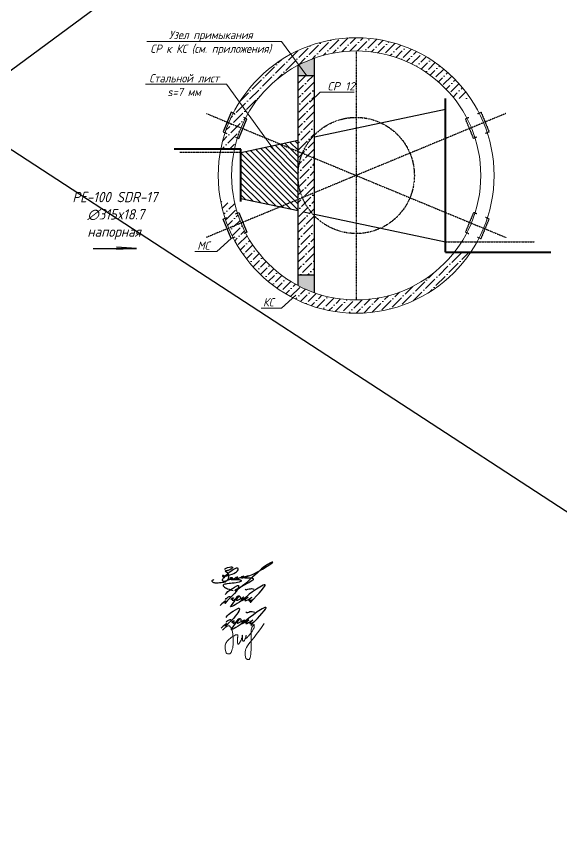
# Model space of a CAD drawing. Header units: millimetres. Extents: x 41097286 to 44249727, y 21258419 to 22595975.
# Drawn here: x 42641412 to 42707008, y 21807114 to 21906634 of the extents above; entities that cross this region are included whole.
import ezdxf
from ezdxf import colors
from ezdxf.entities.mleader import LeaderData, LeaderLine
from ezdxf.math import Vec2, Vec3

# ---------------------------------------------------------------- set-up
doc = ezdxf.new("R2010")
doc.units = ezdxf.units.MM
doc.linetypes.add('ACAD_ISO10W100', pattern=[18.5, 12, -3, 0.5, -3])
doc.linetypes.add('DASHED', pattern=[0.75, 0.5, -0.25])
doc.layers.add('ВК_К1_текст', color=34, linetype='Continuous')
doc.styles.add('note', font='isocpeur.ttf', dxfattribs={"width": 0.9, "oblique": 15})

# ---------------------------------------------------------------- blocks, each defined once
blk = doc.blocks.new('_None')
blk = doc.blocks.new('5')
at = {"color": 160, "lineweight": 9}
for points in [[(39.23, -189.08), (39.76, -188.41), (40.36, -187.75), (41.66, -186.81), (42.34, -186.4), (43.34, -185.76), (44.34, -185.16), (44.67, -185.03), (44.9, -185.04), (45.04, -185.15), (45.1, -185.32), (45.09, -185.58), (45.02, -185.86), (44.86, -186.29), (44.45, -187.02), (43.98, -187.68), (43.24, -188.58), (42.57, -189.39), (41.87, -190.09), (40.04, -191.87), (38.96, -193.07), (39.29, -192.63), (39.49, -192.28), (39.54, -192.07), (39.53, -191.95), (39.47, -191.93), (39.41, -191.94), (39.19, -192.04), (38.24, -192.76), (37.74, -193.14), (37.02, -193.85)], [(41.82, -191.26), (41.9, -191.01), (42.01, -190.89), (42.19, -190.73), (42.45, -190.62), (42.6, -190.56), (42.78, -190.55), (42.84, -190.58), (42.85, -190.64), (42.76, -190.73), (42.53, -190.92), (42.39, -191.03), (42.27, -191.24), (42.25, -191.4), (42.29, -191.55), (42.43, -191.58), (42.58, -191.57), (42.78, -191.49), (43.73, -191.03), (44.29, -190.72), (44.73, -190.47), (45.11, -189.89), (44.4, -190.66), (44.15, -191.16), (44.08, -191.37), (44.14, -191.52), (44.31, -191.59), (44.49, -191.57), (44.72, -191.48), (45.27, -191.2), (47.37, -190.1), (46.71, -190.79), (46.34, -191.29), (46.22, -191.59), (46.28, -191.75), (46.46, -191.75), (46.7, -191.64), (48.27, -190.85), (49.25, -190.15), (48.37, -190.92), (48.01, -191.31), (47.87, -191.64), (47.92, -191.76), (48.15, -191.8), (48.37, -191.73), (49.17, -191.35), (50.97, -190.29), (49.98, -191.13), (49.68, -191.48), (49.63, -191.73), (49.78, -191.86), (50.01, -191.81), (50.32, -191.69), (51.49, -191.2), (50.64, -191.82), (50.28, -192.18), (50.16, -192.37), (50.22, -192.48), (50.36, -192.47), (50.48, -192.38), (51.49, -191.2), (53.1, -189.55), (54.16, -188.46), (55.03, -187.41), (56, -186.15), (56.53, -185.47), (56.74, -185.12), (56.82, -184.86), (56.78, -184.77), (56.65, -184.73), (56.32, -184.77), (55.96, -184.89), (55.16, -185.31), (52.92, -186.63), (51.25, -187.88), (49.8, -188.97), (47.81, -190.6), (45.44, -192.38), (44.48, -193.01), (43.57, -193.59), (42.83, -194.01), (42.17, -194.3), (41.51, -194.54), (41.97, -193.88), (43.38, -191.8), (44.09, -190.6), (44.38, -190.05), (44.56, -189.85), (44.76, -189.74), (45.04, -189.65), (45.29, -189.63), (45.51, -189.71), (45.68, -189.88), (45.76, -190.12), (45.77, -190.4), (45.81, -190.55), (45.86, -190.69), (45.97, -190.87), (46.25, -190.99), (46.61, -191.04), (46.92, -191)], [(47.96, -186.69), (48.2, -186.89), (48.49, -186.92), (48.76, -186.88), (49.18, -186.72), (49.69, -186.53), (50.36, -186.48), (50.78, -186.45), (51.36, -186.62), (51.82, -186.75)], [(39.35, -191.18), (39.63, -190.79), (40.03, -190.49), (40.34, -190.27), (40.67, -190.11), (41, -190), (41.19, -190), (41.32, -190.12), (41.34, -190.26), (41.39, -190.56)]]:
    blk.add_lwpolyline(points, dxfattribs=at)
at = {"color": 160}
for points in [[(39.23, -189.08), (39.76, -188.41), (40.36, -187.75), (41.66, -186.81), (42.34, -186.4), (43.34, -185.76), (44.34, -185.16), (44.67, -185.03), (44.9, -185.04), (45.04, -185.15), (45.1, -185.32), (45.09, -185.58), (45.02, -185.86), (44.86, -186.29), (44.45, -187.02), (43.98, -187.68), (43.24, -188.58), (42.57, -189.39), (41.87, -190.09), (40.04, -191.87), (38.96, -193.07), (39.29, -192.63), (39.49, -192.28), (39.54, -192.07), (39.53, -191.95), (39.47, -191.93), (39.41, -191.94), (39.19, -192.04), (38.24, -192.76), (37.74, -193.14), (37.02, -193.85)], [(41.82, -191.26), (41.9, -191.01), (42.01, -190.89), (42.19, -190.73), (42.45, -190.62), (42.6, -190.56), (42.78, -190.55), (42.84, -190.58), (42.85, -190.64), (42.76, -190.73), (42.53, -190.92), (42.39, -191.03), (42.27, -191.24), (42.25, -191.4), (42.29, -191.55), (42.43, -191.58), (42.58, -191.57), (42.78, -191.49), (43.73, -191.03), (44.29, -190.72), (44.73, -190.47), (45.11, -189.89), (44.4, -190.66), (44.15, -191.16), (44.08, -191.37), (44.14, -191.52), (44.31, -191.59), (44.49, -191.57), (44.72, -191.48), (45.27, -191.2), (47.37, -190.1), (46.71, -190.79), (46.34, -191.29), (46.22, -191.59), (46.28, -191.75), (46.46, -191.75), (46.7, -191.64), (48.27, -190.85), (49.25, -190.15), (48.37, -190.92), (48.01, -191.31), (47.87, -191.64), (47.92, -191.76), (48.15, -191.8), (48.37, -191.73), (49.17, -191.35), (50.97, -190.29), (49.98, -191.13), (49.68, -191.48), (49.63, -191.73), (49.78, -191.86), (50.01, -191.81), (50.32, -191.69), (51.49, -191.2), (50.64, -191.82), (50.28, -192.18), (50.16, -192.37), (50.22, -192.48), (50.36, -192.47), (50.48, -192.38), (51.49, -191.2), (53.1, -189.55), (54.16, -188.46), (55.03, -187.41), (56, -186.15), (56.53, -185.47), (56.74, -185.12), (56.82, -184.86), (56.78, -184.77), (56.65, -184.73), (56.32, -184.77), (55.96, -184.89), (55.16, -185.31), (52.92, -186.63), (51.25, -187.88), (49.8, -188.97), (47.81, -190.6), (45.44, -192.38), (44.48, -193.01), (43.57, -193.59), (42.83, -194.01), (42.17, -194.3), (41.51, -194.54), (41.97, -193.88), (43.38, -191.8), (44.09, -190.6), (44.38, -190.05), (44.56, -189.85), (44.76, -189.74), (45.04, -189.65), (45.29, -189.63), (45.51, -189.71), (45.68, -189.88), (45.76, -190.12), (45.77, -190.4), (45.81, -190.55), (45.86, -190.69), (45.97, -190.87), (46.25, -190.99), (46.61, -191.04), (46.92, -191)], [(47.96, -186.69), (48.2, -186.89), (48.49, -186.92), (48.76, -186.88), (49.18, -186.72), (49.69, -186.53), (50.36, -186.48), (50.78, -186.45), (51.36, -186.62), (51.82, -186.75)], [(39.35, -191.18), (39.63, -190.79), (40.03, -190.49), (40.34, -190.27), (40.67, -190.11), (41, -190), (41.19, -190), (41.32, -190.12), (41.34, -190.26), (41.39, -190.56)]]:
    blk.add_lwpolyline(points, dxfattribs=at)
blk = doc.blocks.new('6')
at = {"color": 150, "lineweight": 9}
for points in [[(226.89, -190.1), (227.38, -189.81), (227.7, -189.66), (228.33, -189.46), (229.17, -189.28), (229.79, -189.18), (230.19, -189.16), (230.3, -189.19), (230.4, -189.23), (230.49, -189.29), (230.52, -189.36), (230.52, -189.43), (230.51, -189.52), (230.48, -189.6), (230.41, -189.72), (230.25, -189.87), (229.94, -190.1), (229.67, -190.24), (229.39, -190.4), (229.15, -190.53), (228.82, -190.66), (228.53, -190.75), (228.26, -190.81), (228, -190.86), (227.68, -190.93), (227.36, -191), (227.15, -191.04), (227.38, -191.16), (227.61, -191.33), (227.78, -191.45), (227.9, -191.55), (228.08, -191.75), (228.36, -192.1), (228.52, -192.38), (228.65, -192.78), (228.73, -193.32), (228.74, -193.65), (228.69, -194.01), (228.63, -194.31), (228.52, -194.66), (228.34, -194.95), (228.08, -195.33), (227.51, -195.79), (227.22, -195.99), (226.66, -196.15), (226.03, -196.27), (225.37, -196.34), (224.61, -196.39), (224.07, -196.45), (223.52, -196.47), (223.11, -196.46), (222.74, -196.45), (222.42, -196.39), (222.14, -196.3), (221.86, -196.2), (221.63, -196.06), (221.44, -195.9), (221.35, -195.7), (221.31, -195.52), (221.42, -195.27), (221.54, -195.14), (221.73, -195.04), (221.9, -194.95), (222.13, -194.92)], [(226.72, -193.23), (226.68, -193.11), (226.63, -193.06), (226.49, -192.99), (226.35, -192.95), (226.21, -192.98), (226.08, -193.04), (226.01, -193.18), (226.01, -193.34), (226.1, -193.43), (226.28, -193.47), (226.49, -193.46), (227.06, -193.36), (227.97, -193.15), (229.26, -192.72), (230.33, -192.36), (231.1, -192.11), (231.92, -191.65), (232.33, -191.33), (232.75, -190.93), (233.06, -190.55), (233.15, -190.34), (233.16, -190.14), (233.14, -189.99), (233.08, -189.91), (232.96, -189.81), (232.79, -189.76), (232.51, -189.73), (232.27, -189.78), (231.58, -190.01), (230.94, -190.36), (230.36, -190.72), (229.75, -191.19), (229.07, -191.72), (228.22, -192.43), (227.11, -193.47), (226.57, -194.03), (226.32, -194.29), (226.12, -194.54), (225.98, -194.78), (225.92, -195), (225.93, -195.16), (226.03, -195.35), (226.16, -195.47), (226.37, -195.56), (226.63, -195.6), (226.87, -195.6), (227.55, -195.42), (228.71, -195.06), (229.99, -194.6), (230.37, -194.41), (230.53, -194.28), (230.56, -194.22), (230.56, -194.17), (230.51, -194.13), (230.42, -194.08), (230.28, -194.06), (230.04, -194.06), (229.85, -194.08), (229.57, -194.15), (229.42, -194.22), (229.3, -194.31), (229.3, -194.44), (229.36, -194.58), (229.43, -194.65), (229.6, -194.72), (229.89, -194.81), (230.6, -194.87), (231.28, -194.83), (231.8, -194.79), (232.22, -194.79), (232.81, -194.82), (233.2, -194.85), (233.54, -194.9), (233.83, -194.98), (234.02, -195.05), (234.24, -195.17), (234.41, -195.29), (234.46, -195.43), (234.42, -195.57), (234.34, -195.68), (234.2, -195.8), (233.91, -195.93), (233.5, -196.08), (232.83, -196.26), (232.17, -196.37), (231.34, -196.48), (230.4, -196.57), (229.63, -196.67), (229, -196.72), (228.02, -196.84), (227.48, -196.91), (227.11, -196.98), (226.66, -197.09), (226.41, -197.19), (226.32, -197.34), (226.32, -197.49), (226.36, -197.67), (226.47, -197.85), (226.63, -198.03), (226.93, -198.35), (227.38, -198.61), (227.78, -198.82), (228.29, -199.03), (229.04, -199.29), (229.68, -199.51), (230.2, -199.67), (230.8, -199.85)], [(229.99, -194.6), (230.56, -194.54), (231.23, -194.38), (231.96, -194.15), (232.33, -194.04), (232.58, -193.96), (232.74, -193.9), (232.85, -193.85), (232.92, -193.8), (232.94, -193.77), (232.91, -193.74), (232.88, -193.73), (232.83, -193.75), (232.61, -193.84), (232.43, -193.91), (232.22, -193.97), (232.08, -194.01), (231.92, -194.1), (231.87, -194.22), (231.87, -194.33), (231.98, -194.37), (232.17, -194.4), (232.38, -194.39), (232.57, -194.35), (233.36, -194.18), (233.98, -193.96), (234.85, -193.59), (235.23, -193.42), (235.62, -193.32), (235.23, -193.42), (234.61, -193.69), (234.52, -193.75), (234.49, -193.83), (234.48, -193.9), (234.49, -193.95), (234.57, -194), (234.64, -194.02), (234.77, -194.04), (235.17, -194.04), (235.35, -193.99), (235.66, -193.9), (236.78, -193.48), (237.6, -193.17), (236.78, -193.48), (236.22, -193.69), (235.92, -193.83), (235.87, -193.88), (235.86, -193.92), (235.87, -193.97), (235.93, -193.99), (236.03, -193.98), (236.13, -193.95), (236.3, -193.86), (238.38, -193.04), (239.83, -192.4), (242.51, -191.12), (244.07, -190.18), (246.19, -188.78), (247.85, -187.72), (248.5, -187.24), (248.63, -187.13), (248.7, -187.03), (248.68, -186.99), (248.63, -186.98), (248.56, -186.98), (248.43, -187.01), (248.08, -187.14), (247.4, -187.47), (246.4, -188.04), (245.5, -188.65), (244.43, -189.42), (243.66, -190.04), (243.08, -190.61), (241.8, -191.76), (238.57, -194.77), (237.78, -195.51), (237.37, -195.89), (236.8, -196.32), (236.06, -196.96), (235.01, -197.77), (234.26, -198.35), (233.09, -199.18), (232.53, -199.63), (232.19, -199.85), (231.95, -199.9), (231.8, -199.86), (231.8, -199.7), (231.88, -199.58), (232.07, -199.43), (232.33, -199.26), (234.64, -198.06), (237.31, -196.55), (237.94, -196.15), (238.58, -195.73), (239.27, -195.29), (239.85, -194.98), (240.01, -194.87), (240.06, -194.79), (240.08, -194.72), (240.07, -194.67), (240.03, -194.6), (240, -194.57), (239.95, -194.53), (239.87, -194.5), (239.71, -194.43), (239.37, -194.37), (238.7, -194.31), (237.94, -194.29), (237.11, -194.27), (236.12, -194.25), (233.45, -194.15)]]:
    blk.add_lwpolyline(points, dxfattribs=at)
at = {"color": 150}
for points in [[(226.89, -190.1), (227.38, -189.81), (227.7, -189.66), (228.33, -189.46), (229.17, -189.28), (229.79, -189.18), (230.19, -189.16), (230.3, -189.19), (230.4, -189.23), (230.49, -189.29), (230.52, -189.36), (230.52, -189.43), (230.51, -189.52), (230.48, -189.6), (230.41, -189.72), (230.25, -189.87), (229.94, -190.1), (229.67, -190.24), (229.39, -190.4), (229.15, -190.53), (228.82, -190.66), (228.53, -190.75), (228.26, -190.81), (228, -190.86), (227.68, -190.93), (227.36, -191), (227.15, -191.04), (227.38, -191.16), (227.61, -191.33), (227.78, -191.45), (227.9, -191.55), (228.08, -191.75), (228.36, -192.1), (228.52, -192.38), (228.65, -192.78), (228.73, -193.32), (228.74, -193.65), (228.69, -194.01), (228.63, -194.31), (228.52, -194.66), (228.34, -194.95), (228.08, -195.33), (227.51, -195.79), (227.22, -195.99), (226.66, -196.15), (226.03, -196.27), (225.37, -196.34), (224.61, -196.39), (224.07, -196.45), (223.52, -196.47), (223.11, -196.46), (222.74, -196.45), (222.42, -196.39), (222.14, -196.3), (221.86, -196.2), (221.63, -196.06), (221.44, -195.9), (221.35, -195.7), (221.31, -195.52), (221.42, -195.27), (221.54, -195.14), (221.73, -195.04), (221.9, -194.95), (222.13, -194.92)], [(226.72, -193.23), (226.68, -193.11), (226.63, -193.06), (226.49, -192.99), (226.35, -192.95), (226.21, -192.98), (226.08, -193.04), (226.01, -193.18), (226.01, -193.34), (226.1, -193.43), (226.28, -193.47), (226.49, -193.46), (227.06, -193.36), (227.97, -193.15), (229.26, -192.72), (230.33, -192.36), (231.1, -192.11), (231.92, -191.65), (232.33, -191.33), (232.75, -190.93), (233.06, -190.55), (233.15, -190.34), (233.16, -190.14), (233.14, -189.99), (233.08, -189.91), (232.96, -189.81), (232.79, -189.76), (232.51, -189.73), (232.27, -189.78), (231.58, -190.01), (230.94, -190.36), (230.36, -190.72), (229.75, -191.19), (229.07, -191.72), (228.22, -192.43), (227.11, -193.47), (226.57, -194.03), (226.32, -194.29), (226.12, -194.54), (225.98, -194.78), (225.92, -195), (225.93, -195.16), (226.03, -195.35), (226.16, -195.47), (226.37, -195.56), (226.63, -195.6), (226.87, -195.6), (227.55, -195.42), (228.71, -195.06), (229.99, -194.6), (230.37, -194.41), (230.53, -194.28), (230.56, -194.22), (230.56, -194.17), (230.51, -194.13), (230.42, -194.08), (230.28, -194.06), (230.04, -194.06), (229.85, -194.08), (229.57, -194.15), (229.42, -194.22), (229.3, -194.31), (229.3, -194.44), (229.36, -194.58), (229.43, -194.65), (229.6, -194.72), (229.89, -194.81), (230.6, -194.87), (231.28, -194.83), (231.8, -194.79), (232.22, -194.79), (232.81, -194.82), (233.2, -194.85), (233.54, -194.9), (233.83, -194.98), (234.02, -195.05), (234.24, -195.17), (234.41, -195.29), (234.46, -195.43), (234.42, -195.57), (234.34, -195.68), (234.2, -195.8), (233.91, -195.93), (233.5, -196.08), (232.83, -196.26), (232.17, -196.37), (231.34, -196.48), (230.4, -196.57), (229.63, -196.67), (229, -196.72), (228.02, -196.84), (227.48, -196.91), (227.11, -196.98), (226.66, -197.09), (226.41, -197.19), (226.32, -197.34), (226.32, -197.49), (226.36, -197.67), (226.47, -197.85), (226.63, -198.03), (226.93, -198.35), (227.38, -198.61), (227.78, -198.82), (228.29, -199.03), (229.04, -199.29), (229.68, -199.51), (230.2, -199.67), (230.8, -199.85)], [(229.99, -194.6), (230.56, -194.54), (231.23, -194.38), (231.96, -194.15), (232.33, -194.04), (232.58, -193.96), (232.74, -193.9), (232.85, -193.85), (232.92, -193.8), (232.94, -193.77), (232.91, -193.74), (232.88, -193.73), (232.83, -193.75), (232.61, -193.84), (232.43, -193.91), (232.22, -193.97), (232.08, -194.01), (231.92, -194.1), (231.87, -194.22), (231.87, -194.33), (231.98, -194.37), (232.17, -194.4), (232.38, -194.39), (232.57, -194.35), (233.36, -194.18), (233.98, -193.96), (234.85, -193.59), (235.23, -193.42), (235.62, -193.32), (235.23, -193.42), (234.61, -193.69), (234.52, -193.75), (234.49, -193.83), (234.48, -193.9), (234.49, -193.95), (234.57, -194), (234.64, -194.02), (234.77, -194.04), (235.17, -194.04), (235.35, -193.99), (235.66, -193.9), (236.78, -193.48), (237.6, -193.17), (236.78, -193.48), (236.22, -193.69), (235.92, -193.83), (235.87, -193.88), (235.86, -193.92), (235.87, -193.97), (235.93, -193.99), (236.03, -193.98), (236.13, -193.95), (236.3, -193.86), (238.38, -193.04), (239.83, -192.4), (242.51, -191.12), (244.07, -190.18), (246.19, -188.78), (247.85, -187.72), (248.5, -187.24), (248.63, -187.13), (248.7, -187.03), (248.68, -186.99), (248.63, -186.98), (248.56, -186.98), (248.43, -187.01), (248.08, -187.14), (247.4, -187.47), (246.4, -188.04), (245.5, -188.65), (244.43, -189.42), (243.66, -190.04), (243.08, -190.61), (241.8, -191.76), (238.57, -194.77), (237.78, -195.51), (237.37, -195.89), (236.8, -196.32), (236.06, -196.96), (235.01, -197.77), (234.26, -198.35), (233.09, -199.18), (232.53, -199.63), (232.19, -199.85), (231.95, -199.9), (231.8, -199.86), (231.8, -199.7), (231.88, -199.58), (232.07, -199.43), (232.33, -199.26), (234.64, -198.06), (237.31, -196.55), (237.94, -196.15), (238.58, -195.73), (239.27, -195.29), (239.85, -194.98), (240.01, -194.87), (240.06, -194.79), (240.08, -194.72), (240.07, -194.67), (240.03, -194.6), (240, -194.57), (239.95, -194.53), (239.87, -194.5), (239.71, -194.43), (239.37, -194.37), (238.7, -194.31), (237.94, -194.29), (237.11, -194.27), (236.12, -194.25), (233.45, -194.15)]]:
    blk.add_lwpolyline(points, dxfattribs=at)
blk = doc.blocks.new('подпись')
at = {"lineweight": 18, "ltscale": 75}
for p, q in [((-396, 381), (-377, 401)), ((-377, 401), (-348, 429)), ((-348, 429), (-329, 448)), ((-329, 448), (-301, 477)), ((-301, 477), (-282, 496)), ((-282, 496), (-196, 553)), ((-196, 553), (-167, 572)), ((-167, 572), (-129, 591)), ((-129, 591), (-72, 591)), ((-72, 591), (-52, 582)), ((-52, 582), (-43, 563)), ((-43, 563), (-24, 544)), ((-24, 544), (-5, 525)), ((-5, 525), (5, 496)), ((5, 496), (24, 467)), ((24, 467), (43, 429)), ((43, 429), (62, 353)), ((997, 439), (988, 401)), ((988, 401), (988, 353)), ((1007, 496), (997, 467)), ((997, 467), (997, 439)), ((1016, 525), (1007, 496)), ((1035, 544), (1016, 525)), ((1045, 572), (1035, 544)), ((1064, 591), (1045, 572)), ((1074, 610), (1064, 591)), ((1064, 372), (1083, 420)), ((1083, 629), (1074, 610)), ((1112, 658), (1083, 629)), ((1083, 420), (1102, 467)), ((1102, 467), (1121, 515)), ((1131, 658), (1112, 658)), ((1121, 515), (1131, 553)), ((1131, 553), (1131, 658)), ((1350, 334), (1484, 515)), ((1484, 515), (1608, 706)), ((-24, -19), (24, 19)), ((24, 19), (72, 57)), ((62, 353), (81, 296)), ((72, 57), (167, 114)), ((81, 296), (100, 181)), ((100, 181), (100, 114)), ((100, 114), (110, 48)), ((110, 48), (110, -29)), ((167, 114), (205, 134)), ((205, 134), (234, 153)), ((234, 153), (262, 153)), ((262, 153), (282, 162)), ((282, 162), (320, 162)), ((320, 162), (339, 143)), ((339, 48), (329, 19)), ((329, 19), (329, -19)), ((339, 143), (339, 48)), ((520, -19), (539, 10)), ((539, 48), (549, 76)), ((539, 10), (539, 48)), ((549, 124), (558, 134)), ((549, 76), (549, 124)), ((558, 134), (558, -76)), ((701, -29), (711, 10)), ((711, 10), (730, 38)), ((730, 86), (721, 57)), ((721, 57), (721, 0)), ((740, 134), (730, 114)), ((730, 114), (730, 86)), ((730, 67), (740, 95)), ((730, 38), (730, 67)), ((740, 95), (740, 134)), ((759, -10), (778, 10)), ((778, 10), (797, 38)), ((797, 38), (825, 67)), ((825, 67), (845, 95)), ((845, 95), (883, 134)), ((883, 134), (911, 172)), ((911, 172), (950, 219)), ((950, 219), (1026, 315)), ((988, 353), (978, 296)), ((978, 296), (978, -563)), ((1016, -95), (1121, 29)), ((1026, 315), (1064, 372)), ((1121, 29), (1226, 172)), ((1226, 172), (1350, 334)), ((-272, -343), (-262, -296)), ((-272, -544), (-272, -343)), ((-262, -296), (-234, -248)), ((-234, -248), (-215, -210)), ((-215, -210), (-186, -172)), ((-186, -172), (-72, -57)), ((-72, -57), (-24, -19)), ((110, -324), (100, -401)), ((110, -29), (119, -95)), ((119, -248), (110, -324)), ((119, -95), (119, -248)), ((329, -19), (320, -57)), ((320, -57), (320, -248)), ((320, -248), (339, -286)), ((339, -286), (348, -296)), ((348, -296), (377, -296)), ((377, -296), (386, -286)), ((386, -286), (406, -257)), ((406, -257), (425, -229)), ((425, -229), (444, -181)), ((444, -181), (472, -143)), ((472, -143), (491, -105)), ((491, -105), (511, -57)), ((511, -57), (520, -19)), ((558, -76), (568, -105)), ((568, -105), (577, -124)), ((577, -124), (587, -143)), ((587, -143), (596, -153)), ((596, -153), (625, -153)), ((625, -153), (644, -134)), ((644, -134), (654, -114)), ((654, -114), (673, -86)), ((673, -86), (682, -57)), ((682, -57), (701, -29)), ((721, 0), (730, -10)), ((730, -10), (759, -10)), ((759, -448), (806, -372)), ((806, -372), (864, -286)), ((864, -286), (930, -200)), ((930, -200), (1016, -95)), ((-262, -591), (-272, -544)), ((-243, -668), (-262, -591)), ((-224, -706), (-243, -668)), ((-215, -734), (-224, -706)), ((-196, -753), (-215, -734)), ((-167, -763), (-196, -753)), ((-52, -763), (-167, -763)), ((-33, -753), (-52, -763)), ((-14, -725), (-33, -753)), ((14, -696), (-14, -725)), ((33, -649), (14, -696)), ((52, -601), (33, -649)), ((72, -534), (52, -601)), ((91, -467), (72, -534)), ((100, -401), (91, -467)), ((692, -658), (711, -591)), ((692, -839), (692, -658)), ((711, -591), (730, -525)), ((730, -525), (759, -448)), ((959, -782), (950, -877)), ((969, -677), (959, -782)), ((978, -563), (969, -677)), ((701, -887), (692, -839)), ((711, -935), (701, -887)), ((721, -963), (711, -935)), ((740, -992), (721, -963)), ((759, -1011), (740, -992)), ((787, -1020), (759, -1011)), ((806, -1030), (787, -1020)), ((835, -1040), (806, -1030)), ((873, -1040), (835, -1040)), ((892, -1030), (873, -1040)), ((911, -992), (892, -1030)), ((930, -944), (911, -992)), ((950, -877), (930, -944))]:
    blk.add_line(p, q, dxfattribs=at)

msp = doc.modelspace()

# ---------------------------------------------------------------- hatches: boundary and pattern name
at = {"lineweight": 5, "transparency": 33554541}
h = msp.add_hatch(dxfattribs=at)
h.set_pattern_fill('ANSI36', color=256, scale=200)
h.set_pattern_definition([(45, (-809520722.15, -416795815.03), (336.75960454, 1234.78521665), [1587.5, -317.5, 0, -317.5])])
h.paths.add_polyline_path([(42694098.035, 21896743.684), (42696074.751, 21896743.684, 0.669159405), (42665999.12, 21890633.684), (42667631.988, 21890633.684, -0.635574446)])
h.paths.add_polyline_path([(42696074.751, 21878223.684), (42694098.035, 21878223.684, -0.635574446), (42667631.988, 21884333.684), (42665999.12, 21884333.684, 0.669159405)])
h = msp.add_hatch(color=256)
h.dxf.hatch_style = 1
h.paths.add_polyline_path([(42677297.509, 21899483.684), (42677297.509, 21901625.82, 0.036436415), (42675297.509, 21900750.184), (42675297.509, 21899483.684)])
h.paths.add_polyline_path([(42677297.509, 21875483.684), (42675297.509, 21875483.684), (42675297.509, 21874217.185, 0.036436415), (42677297.509, 21873341.549)])
h = msp.add_hatch()
h.set_pattern_fill('ANSI36', color=256, scale=200)
h.set_pattern_definition([(45, (-809439336.2, -416935671.1), (336.75960454, 1234.78521665), [1587.5, -317.5, 0, -317.5])])
h.paths.add_polyline_path([(42677297.509, 21899483.684), (42675297.509, 21899483.684), (42675297.509, 21887483.684), (42677297.509, 21887483.684)])
h.paths.add_polyline_path([(42677297.509, 21887483.684), (42675297.509, 21887483.684), (42675297.509, 21875483.684), (42677297.509, 21875483.684)])
h = msp.add_hatch()
h.set_pattern_fill('ANSI31', color=256, scale=160, angle=90)
h.set_pattern_definition([(135, (-809520722.15, -416795815.03), (-359.21024484, -359.21024484), [])])
h.paths.add_polyline_path([(42675297.509, 21891720.812), (42668426.793, 21890263.684), (42668426.793, 21887483.684), (42675297.509, 21887483.684)])
h.paths.add_polyline_path([(42675297.509, 21887483.684), (42668426.793, 21887483.684), (42668426.793, 21884703.684), (42675297.509, 21883246.557)])
h = msp.add_hatch()
h.set_pattern_fill('ANSI31', color=256, scale=1.066667)
h.set_pattern_definition([(45, (41226407.21559, 16890025.20092), (-0.0942809041582, 0.0942809041582), [])])
h.paths.add_polyline_path([(42655839.784, 21878696.145), (42653433.857, 21878696.145), (42653433.857, 21878552.034)])
h.paths.add_polyline_path([(42653433.857, 21878840.256), (42653433.857, 21878696.145), (42655839.784, 21878696.145)])

# ---------------------------------------------------------------- linework, layer by layer
for p, q in [((42526286.451, 21815470.394), (42745966.001, 21978038.652)), ((42512603.99, 21974240.324), (42768770.114, 21807114.08)), ((42677297.509, 21873341.549), (42677297.509, 21901625.82)), ((42675297.509, 21874217.185), (42675297.509, 21900750.184)), ((42677297.509, 21899483.684), (42675297.509, 21899483.684)), ((42650655.33, 21878696.145), (42655839.784, 21878696.145)), ((42655839.784, 21878696.145), (42653433.857, 21878840.256)), ((42655839.784, 21878696.145), (42653433.857, 21878552.034)), ((42677297.509, 21875483.684), (42675297.509, 21875483.684))]:
    msp.add_line(p, q)
at = {"color": 1, "linetype": 'ACAD_ISO10W100', "ltscale": 0.02}
msp.add_line((42682297.509, 21902483.684), (42682297.509, 21872483.684), dxfattribs=at)
at = {"lineweight": 40}
for p, q in [((42693040.379, 21878223.684), (42693040.379, 21896743.684)), ((42668426.793, 21890633.684), (42660404.383, 21890633.684)), ((42668426.793, 21884333.684), (42668426.793, 21890633.684)), ((42693040.379, 21878223.684), (42705734.783, 21878223.684))]:
    msp.add_line(p, q, dxfattribs=at)
at = {"color": 8, "linetype": 'ACAD_ISO10W100', "ltscale": 0.01}
for p, q in [((42664281.858, 21894946.011), (42700313.16, 21880021.358)), ((42700313.16, 21894946.011), (42664281.858, 21880021.358))]:
    msp.add_line(p, q, dxfattribs=at)
at = {"linetype": 'DASHED', "ltscale": 0.1}
for p, q in [((42668426.793, 21890263.684), (42661051.407, 21890263.684)), ((42693040.379, 21879483.684), (42703764.625, 21879483.684))]:
    msp.add_line(p, q, dxfattribs=at)
at = {"lineweight": 30}
for points in [[(42677297.509, 21892144.968), (42693040.379, 21895483.684)], [(42667691.032, 21894918.315), (42667263.056, 21895095.589), (42666284.116, 21892732.219), (42666712.092, 21892554.945)], [(42667775.112, 21892114.628), (42668168.762, 21891951.573), (42669147.702, 21894314.943), (42668754.052, 21894477.998)], [(42668426.793, 21890263.684), (42675297.509, 21891720.812)], [(42668426.793, 21884703.684), (42675297.509, 21883246.557)], [(42667691.032, 21880049.053), (42667263.056, 21879871.78), (42666284.116, 21882235.15), (42666712.092, 21882412.424)], [(42667775.112, 21882852.741), (42668168.762, 21883015.796), (42669147.702, 21880652.426), (42668754.052, 21880489.371)], [(42677297.509, 21882822.401), (42693040.379, 21879483.684)]]:
    msp.add_lwpolyline(points, dxfattribs=at)
at = {"linetype": 'DASHED', "ltscale": 100}
for points in [[(42696819.906, 21892114.628), (42696426.257, 21891951.573), (42695447.317, 21894314.943), (42695840.966, 21894477.998)], [(42696903.986, 21894918.315), (42697331.963, 21895095.589), (42698310.903, 21892732.219), (42697882.926, 21892554.945)], [(42696819.906, 21882852.741), (42696426.257, 21883015.796), (42695447.317, 21880652.426), (42695840.966, 21880489.371)], [(42696903.986, 21880049.053), (42697331.963, 21879871.78), (42698310.903, 21882235.15), (42697882.926, 21882412.424)]]:
    msp.add_lwpolyline(points, dxfattribs=at)
msp.add_lwpolyline([(42675970.172, 21883103.9), (42676711.07, 21882946.772)])
at = {"lineweight": 5}
for radius in [16600, 15000]:
    msp.add_circle((42682297.509, 21887483.684), radius, dxfattribs=at)
at = {"color": 8, "linetype": 'ACAD_ISO10W100', "ltscale": 0.01}
msp.add_circle((42682297.509, 21887483.684), 7000, dxfattribs=at)

# ---------------------------------------------------------------- block references
at = {"color": 5, "xscale": 266.3352272727274, "yscale": 266.3352272727274, "zscale": 266.3352272727274}
msp.add_blockref('6', (42606008.105, 21890695.358), dxfattribs=at)
at = {"xscale": 273.4375, "yscale": 273.4375, "zscale": 273.4375}
for p in [(42655813.147, 21888685.945), (42655908.891, 21885934.854)]:
    msp.add_blockref('5', p, dxfattribs=at)
at = {"lineweight": 18, "xscale": 2.5, "yscale": 2.5, "zscale": 2.5}
msp.add_blockref('подпись', (42667204.781, 21831747.283), dxfattribs=at)

# ---------------------------------------------------------------- texts
at = {"insert": (38453233.733, 21885508.258), "char_height": 1250, "width": 8400000, "attachment_point": 1, "style": 'note'}
msp.add_mtext('\\pi4.1949e+006;PE-100 SDR-17\\P\\pi4.1967e+006;∅315x18.7\\P\\pi4.1967e+006;напорная', dxfattribs=at)

# ---------------------------------------------------------------- leaders
at = {"layer": 'ВК_К1_текст', "color": 0, "linetype": 'Continuous', "lineweight": 5}
ml = msp.add_multileader_mtext('Standard', dxfattribs=at)
ml.set_content('Узел примыкания\\PСР к КС (см. приложения)', style='note')
ml.set_leader_properties(lineweight=15)
ml.set_arrow_properties(name='NONE')
ml.build(insert=Vec2(0, 0))
ml.multileader.update_dxf_attribs({"text_left_attachment_type": 6, "text_right_attachment_type": 6, "dogleg_length": 0.1, "arrow_head_size": 1000, "scale": 20})
ctx = ml.context
ctx.base_point, ctx.scale, ctx.char_height, ctx.arrow_head_size, ctx.landing_gap_size, ctx.plane_origin = Vec3(42656342.353, 21903621.946), 20, 1000, 1000, 800, Vec3(42635709.451, 21332805.683)
ctx.left_attachment, ctx.right_attachment, ctx.text_align_type = 6, 6, 1
notes = []
notes.append((ctx, [(1, (1, 1, 0), (42673295.112, 21903621.946), (-1, 0), 40, [(0, [(42676370.924, 21899491.91)], 0, [])])]))
ctx.mtext.insert, ctx.mtext.alignment, ctx.mtext.flow_direction = Vec3(42664798.733, 21904921.946), 2, 5
ml = msp.add_multileader_mtext('Standard', dxfattribs=at)
ml.set_content('Стальной лист\\Ps=7 мм', style='note')
ml.set_leader_properties(lineweight=15)
ml.set_arrow_properties(name='NONE')
ml.build(insert=Vec2(0, 0))
ml.multileader.update_dxf_attribs({"text_left_attachment_type": 6, "text_right_attachment_type": 6, "dogleg_length": 0.1, "arrow_head_size": 1000, "scale": 20})
ctx = ml.context
ctx.base_point, ctx.scale, ctx.char_height, ctx.arrow_head_size, ctx.landing_gap_size, ctx.plane_origin = Vec3(42656512.042, 21898503.062), 20, 1000, 1000, 800, Vec3(42631903.108, 21323690.868)
ctx.left_attachment, ctx.right_attachment, ctx.text_align_type = 6, 6, 1
notes.append((ctx, [(1, (1, 1, 0), (42666699.991, 21898503.062), (-1, 0), 40, [(0, [(42672564.581, 21890377.095)], 0, [])])]))
ctx.mtext.insert, ctx.mtext.alignment, ctx.mtext.flow_direction = Vec3(42661586.017, 21899703.062), 2, 5
ml = msp.add_multileader_mtext('Standard', dxfattribs=at)
ml.set_content('{\\fISOCPEUR|b0|i1|c204|p34;\\Q0;\\W1;СР 12}', style='note')
ml.set_leader_properties(lineweight=15)
ml.set_arrow_properties(name='NONE')
ml.build(insert=Vec2(0, 0))
ml.multileader.update_dxf_attribs({"text_left_attachment_type": 6, "text_right_attachment_type": 6, "dogleg_length": 0.1, "arrow_head_size": 1000, "scale": 20})
ctx = ml.context
ctx.base_point, ctx.scale, ctx.char_height, ctx.arrow_head_size, ctx.landing_gap_size, ctx.plane_origin = Vec3(42678010.624, 21897533.052), 20, 1000, 1000, 800, Vec3(42653525.032, 21325785.546)
ctx.left_attachment, ctx.right_attachment, ctx.text_align_type = 6, 6, 1
notes.append((ctx, [(0, (1, 1, 0), (42677970.624, 21897533.052), (1, 0), 40, [(0, [(42676705.487, 21896323.504)], 0, [])])]))
ctx.mtext.insert, ctx.mtext.alignment, ctx.mtext.flow_direction = Vec3(42680487.897, 21898733.052), 2, 5
ml = msp.add_multileader_mtext('Standard', dxfattribs=at)
ml.set_content('МС', style='note')
ml.set_leader_properties(lineweight=15)
ml.set_arrow_properties(name='NONE')
ml.build(insert=Vec2(0, 0))
ml.multileader.update_dxf_attribs({"text_left_attachment_type": 6, "text_right_attachment_type": 6, "dogleg_length": 0.1, "arrow_head_size": 1000, "scale": 20})
ctx = ml.context
ctx.base_point, ctx.scale, ctx.char_height, ctx.arrow_head_size, ctx.landing_gap_size, ctx.plane_origin = Vec3(42662348.422, 21878325.095), 20, 1000, 1000, 800, Vec3(42627930.71, 21307508.833)
ctx.left_attachment, ctx.right_attachment, ctx.text_align_type = 6, 6, 1
notes.append((ctx, [(1, (1, 1, 0), (42665516.371, 21878325.095), (-1, 0), 40, [(0, [(42667263.056, 21879871.78)], 0, [])])]))
ctx.mtext.insert, ctx.mtext.alignment, ctx.mtext.flow_direction = Vec3(42663912.397, 21879525.095), 2, 5
ml = msp.add_multileader_mtext('Standard', dxfattribs=at)
ml.set_content('КС', style='note')
ml.set_leader_properties(lineweight=15)
ml.set_arrow_properties(name='NONE')
ml.build(insert=Vec2(0, 0))
ml.multileader.update_dxf_attribs({"text_left_attachment_type": 6, "text_right_attachment_type": 6, "dogleg_length": 0.1, "arrow_head_size": 1000, "scale": 20})
ctx = ml.context
ctx.base_point, ctx.scale, ctx.char_height, ctx.arrow_head_size, ctx.landing_gap_size, ctx.plane_origin = Vec3(42670217.163, 21871508.831), 20, 1000, 1000, 800, Vec3(42635709.451, 21300692.569)
ctx.left_attachment, ctx.right_attachment, ctx.text_align_type = 6, 6, 1
notes.append((ctx, [(1, (1, 1, 0), (42673295.112, 21871508.831), (-1, 0), 40, [(0, [(42675041.796, 21873055.516)], 0, [])])]))
ctx.mtext.insert, ctx.mtext.alignment, ctx.mtext.flow_direction = Vec3(42671736.137, 21872708.831), 2, 5
for ctx, leaders in notes:
    for number, flags, end, landing, length, lines in leaders:
        leader = LeaderData()
        leader.index, (leader.has_last_leader_line, leader.has_dogleg_vector, leader.attachment_direction) = number, flags
        leader.last_leader_point, leader.dogleg_vector, leader.dogleg_length = Vec3(end), Vec3(landing), length
        for number, points, colour, breaks in lines:
            line = LeaderLine()
            line.index, line.vertices, line.color, line.breaks = number, Vec3.list(points), colors.encode_raw_color(colour), breaks
            leader.lines.append(line)
        ctx.leaders.append(leader)

doc.saveas('drawing.dxf')
